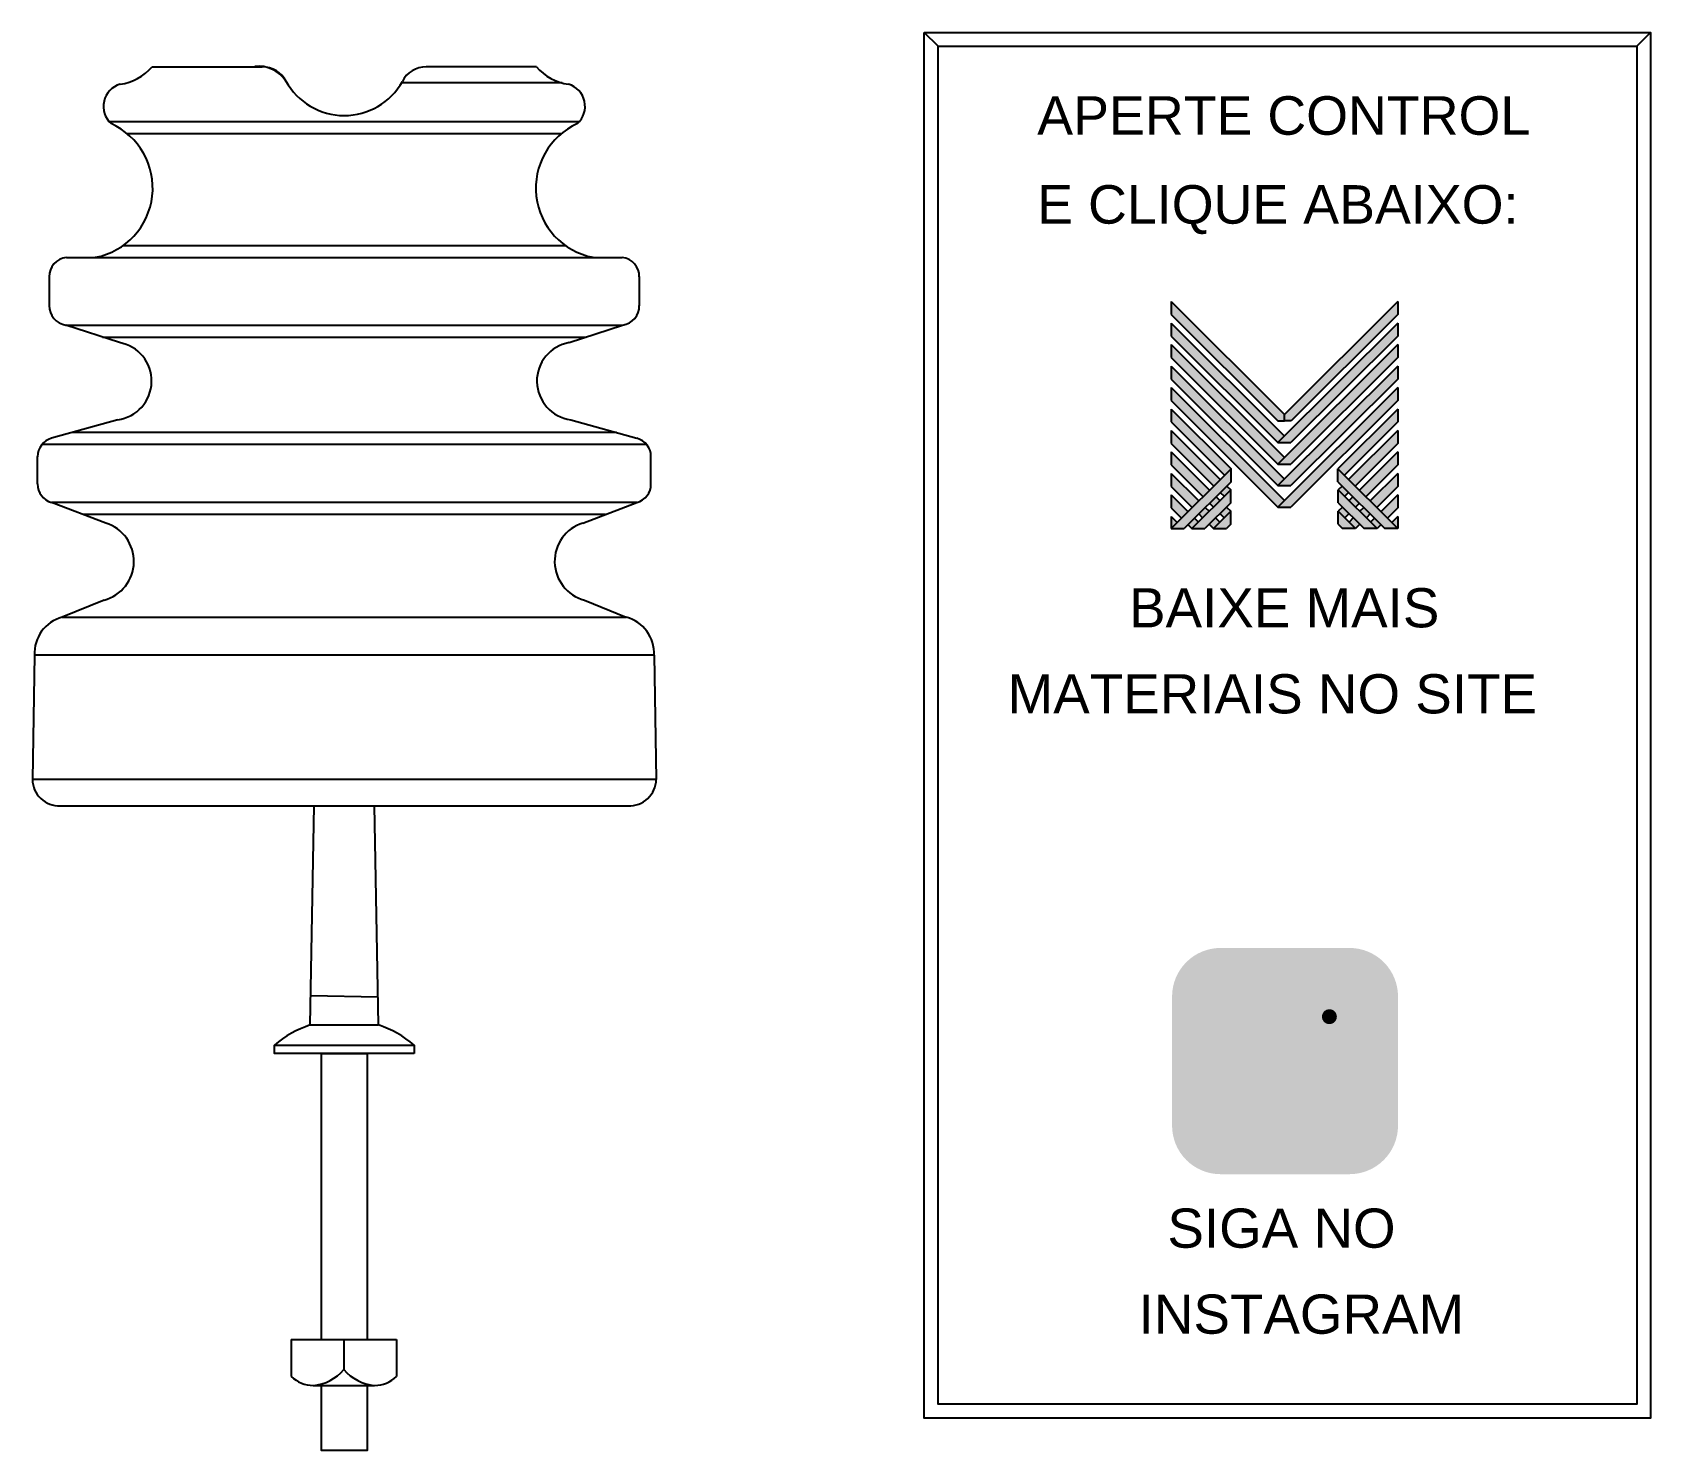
# Model space of a CAD drawing. Header units: millimetres. Extents: x 71 to 404, y -1 to 291.
import ezdxf

# ---------------------------------------------------------------- set-up
doc = ezdxf.new("R2010")
doc.units = ezdxf.units.MM
for name, color, linetype in [('BUCHA DE PASSAGEM', 20, 'Continuous'), ('ISOLADOR DE PINO', 20, 'Continuous'), ('logo01', 10, 'Continuous'), ('logo02', 250, 'Continuous')]:
    doc.layers.add(name, color=color, linetype=linetype)
doc.styles.get("Standard").update_dxf_attribs({"font": 'arial.ttf'})

# ---------------------------------------------------------------- blocks, each defined once
blk = doc.blocks.new('MESH')
at = {"layer": 'logo01'}
h = blk.add_hatch(color=256, dxfattribs=at)
h.dxf.hatch_style = 1
h.paths.add_polyline_path([(30046, 14087), (30046, 13835), (32119, 11769), (32248, 11769), (32248, 11893)])
h.paths.add_polyline_path([(30046, 13670), (30046, 13418), (32121, 11349), (32248, 11475)])
h.paths.add_polyline_path([(30046, 13253), (30046, 13001), (32121, 10932), (32248, 11058)])
h.paths.add_polyline_path([(30046, 12835), (30046, 12583), (32121, 10515), (32248, 10641)])
h.paths.add_polyline_path([(30046, 12418), (30046, 12166), (32121, 10097), (32248, 10223)])
h.paths.add_polyline_path([(30046, 12001), (30046, 11749), (31084, 10714), (31211, 10840)])
h.paths.add_polyline_path([(30046, 11583), (30046, 11331), (30875, 10505), (31001, 10631)])
h.paths.add_polyline_path([(30046, 11166), (30046, 10914), (30666, 10296), (30792, 10422)])
h.paths.add_polyline_path([(30046, 10749), (30046, 10497), (30456, 10088), (30583, 10214)])
h.paths.add_polyline_path([(30046, 10331), (30046, 10079), (30247, 9879), (30373, 10005)])
h.paths.add_polyline_path([(30164, 9796), (30046, 9914), (30046, 9679)])
h.paths.add_polyline_path([(30574, 9805), (30500, 9879), (30373, 9753), (30448, 9679)])
h.paths.add_polyline_path([(30784, 10013), (30709, 10088), (30583, 9962), (30657, 9887)])
h.paths.add_polyline_path([(30993, 9805), (30910, 9887), (30784, 9761), (30867, 9679)])
h.paths.add_polyline_path([(30993, 10222), (30918, 10296), (30792, 10170), (30867, 10096)])
h.paths.add_polyline_path([(31119, 10096), (30993, 9970), (31076, 9887), (31202, 10013)])
h.paths.add_polyline_path([(31202, 10431), (31128, 10505), (31001, 10379), (31076, 10305)], flags=17)
h.paths.add_polyline_path([(33284, 10840), (33284, 10588), (34196, 9679), (34449, 9679)])
h.paths.add_polyline_path([(33293, 10431), (33293, 10179), (33794, 9679), (34047, 9679)])
h.paths.add_polyline_path([(33293, 10013), (33293, 9761), (33376, 9679), (33628, 9679)], flags=17)
at = {"layer": 'logo02'}
h = blk.add_hatch(color=256, dxfattribs=at)
h.dxf.hatch_style = 1
h.paths.add_polyline_path([(34449, 13835), (34449, 14087), (32248, 11893), (32248, 11769), (32376, 11769)])
h.paths.add_polyline_path([(34449, 13418), (34449, 13670), (32121, 11349), (32374, 11349)])
h.paths.add_polyline_path([(34449, 13001), (34449, 13253), (32121, 10932), (32374, 10932)])
h.paths.add_polyline_path([(34449, 12583), (34449, 12835), (32121, 10515), (32374, 10515)])
h.paths.add_polyline_path([(34449, 12166), (34449, 12418), (32121, 10097), (32374, 10097)])
h.paths.add_polyline_path([(34449, 11749), (34449, 12001), (33284, 10840), (33411, 10714)], flags=17)
h.paths.add_polyline_path([(34449, 11331), (34449, 11583), (33494, 10631), (33620, 10505)], flags=17)
h.paths.add_polyline_path([(34449, 10914), (34449, 11166), (33703, 10422), (33829, 10296)], flags=17)
h.paths.add_polyline_path([(34449, 10497), (34449, 10749), (33912, 10214), (34039, 10088)])
h.paths.add_polyline_path([(34449, 10331), (34122, 10005), (34248, 9879), (34449, 10079)])
h.paths.add_polyline_path([(33577, 10296), (33502, 10222), (33628, 10096), (33703, 10170)])
h.paths.add_polyline_path([(33367, 10505), (33293, 10431), (33419, 10305), (33494, 10379)], flags=17)
h.paths.add_polyline_path([(33376, 10096), (33293, 10013), (33419, 9887), (33502, 9970)])
h.paths.add_polyline_path([(33786, 10088), (33711, 10013), (33838, 9887), (33912, 9962)])
h.paths.add_polyline_path([(33585, 9887), (33502, 9805), (33628, 9679), (33711, 9761)])
h.paths.add_polyline_path([(33995, 9879), (33921, 9805), (34047, 9679), (34122, 9753)])
h.paths.add_polyline_path([(34449, 9914), (34331, 9796), (34449, 9679)])
h.paths.add_polyline_path([(31202, 10013), (30867, 9679), (31119, 9679), (31202, 9761)], flags=17)
h.paths.add_polyline_path([(31202, 10179), (31202, 10431), (30448, 9679), (30701, 9679)])
h.paths.add_polyline_path([(31211, 10588), (31211, 10840), (30046, 9679), (30299, 9679)])
at = {"layer": 'logo01'}
for p, q in [((30046, 14087), (30046, 13835)), ((30046, 14087), (32248, 11893)), ((30046, 13835), (32119, 11769)), ((30046, 13670), (30046, 13418)), ((30046, 13670), (32248, 11475)), ((30046, 13418), (32121, 11349)), ((30046, 13253), (30046, 13001)), ((30046, 13253), (32248, 11058)), ((30046, 13001), (32121, 10932)), ((30046, 12835), (30046, 12583)), ((30046, 12835), (32248, 10641)), ((30046, 12583), (32121, 10515)), ((30046, 12418), (30046, 12166)), ((30046, 12418), (32248, 10223)), ((30046, 12166), (32121, 10097)), ((30046, 12001), (30046, 11749)), ((30046, 12001), (31211, 10840)), ((30046, 11749), (31084, 10714)), ((32119, 11769), (32248, 11769)), ((30046, 11583), (30046, 11331)), ((30046, 11583), (31001, 10631)), ((30046, 11331), (30875, 10505)), ((30046, 11166), (30046, 10914)), ((30046, 11166), (30792, 10422)), ((30046, 10914), (30666, 10296)), ((30046, 10749), (30046, 10497)), ((30046, 10749), (30583, 10214)), ((33284, 10840), (34449, 9679)), ((33284, 10588), (33284, 10840)), ((30046, 10497), (30456, 10088)), ((31001, 10379), (31076, 10305)), ((31128, 10505), (31202, 10431)), ((33284, 10588), (34196, 9679)), ((33293, 10431), (34047, 9679)), ((33293, 10179), (33293, 10431)), ((30046, 10331), (30046, 10079)), ((30046, 10331), (30373, 10005)), ((30046, 10079), (30247, 9879)), ((30709, 10088), (30784, 10013)), ((30792, 10170), (30867, 10096)), ((30918, 10296), (30993, 10222)), ((31119, 10096), (31202, 10013)), ((33293, 10179), (33794, 9679)), ((30046, 9914), (30046, 9679)), ((30046, 9914), (30164, 9796)), ((30373, 9753), (30448, 9679)), ((30500, 9879), (30574, 9805)), ((30583, 9962), (30657, 9887)), ((30784, 9761), (30867, 9679)), ((30910, 9887), (30993, 9805)), ((30993, 9970), (31076, 9887)), ((33293, 10013), (33628, 9679)), ((33293, 9761), (33293, 10013)), ((33293, 9761), (33376, 9679)), ((33628, 9679), (33376, 9679)), ((34047, 9679), (33794, 9679)), ((34449, 9679), (34196, 9679))]:
    blk.add_line(p, q, dxfattribs=at)
at = {"layer": 'logo02'}
for p, q in [((34449, 14087), (32248, 11893)), ((34449, 13835), (32376, 11769)), ((34449, 14087), (34449, 13835)), ((34449, 13670), (32121, 11349)), ((34449, 13670), (34449, 13418)), ((34449, 13253), (32121, 10932)), ((34449, 13418), (32374, 11349)), ((34449, 13253), (34449, 13001)), ((34449, 13001), (32374, 10932)), ((34449, 12835), (32121, 10515)), ((34449, 12583), (32374, 10515)), ((34449, 12835), (34449, 12583)), ((34449, 12418), (32121, 10097)), ((34449, 12418), (34449, 12166)), ((34449, 12166), (32374, 10097)), ((34449, 12001), (33284, 10840)), ((34449, 12001), (34449, 11749)), ((32248, 11769), (32248, 11893)), ((32376, 11769), (32248, 11769)), ((34449, 11749), (33411, 10714)), ((32121, 11349), (32374, 11349)), ((34449, 11583), (33494, 10631)), ((34449, 11331), (33620, 10505)), ((34449, 11583), (34449, 11331)), ((34449, 11166), (33703, 10422)), ((34449, 11166), (34449, 10914)), ((31211, 10840), (30046, 9679)), ((31211, 10588), (31211, 10840)), ((32121, 10932), (32374, 10932)), ((34449, 10914), (33829, 10296)), ((34449, 10749), (33912, 10214)), ((34449, 10749), (34449, 10497)), ((31211, 10588), (30299, 9679)), ((31202, 10431), (30448, 9679)), ((31202, 10179), (31202, 10431)), ((32121, 10515), (32374, 10515)), ((33367, 10505), (33293, 10431)), ((33494, 10379), (33419, 10305)), ((34449, 10497), (34039, 10088)), ((31202, 10179), (30701, 9679)), ((32121, 10097), (32374, 10097)), ((33376, 10096), (33293, 10013)), ((33577, 10296), (33502, 10222)), ((33703, 10170), (33628, 10096)), ((33786, 10088), (33711, 10013)), ((34449, 10331), (34122, 10005)), ((34449, 10079), (34248, 9879)), ((34449, 10331), (34449, 10079)), ((31202, 10013), (30867, 9679)), ((31202, 9761), (31119, 9679)), ((31202, 9761), (31202, 10013)), ((33502, 9970), (33419, 9887)), ((33585, 9887), (33502, 9805)), ((33711, 9761), (33628, 9679)), ((33912, 9962), (33838, 9887)), ((33995, 9879), (33921, 9805)), ((34122, 9753), (34047, 9679)), ((34449, 9914), (34331, 9796)), ((34449, 9914), (34449, 9679)), ((30046, 9679), (30299, 9679)), ((30448, 9679), (30701, 9679)), ((30867, 9679), (31119, 9679))]:
    blk.add_line(p, q, dxfattribs=at)

msp = doc.modelspace()

# ---------------------------------------------------------------- hatches: boundary and pattern name
at = {"layer": 'BUCHA DE PASSAGEM'}
h = msp.add_hatch(color=18, dxfattribs=at)
h.dxf.hatch_style = 1
h.paths.add_polyline_path([(342.31, 102.24), (315.79, 102.24, 0.414214), (305.81, 92.25), (305.81, 65.68, 0.414214), (315.79, 55.7), (342.31, 55.7, 0.414214), (352.29, 65.68), (352.29, 92.25, 0.414214)])
h.paths.add_polyline_path([(322.6, 95.77), (335.5, 95.77, -0.414214), (345.82, 85.44), (345.82, 72.49, -0.414214), (335.5, 62.17), (322.6, 62.17, -0.414214), (312.27, 72.49), (312.27, 85.44, -0.414214)], flags=16)
h.paths.add_polyline_path([(322.6, 92.7), (335.5, 92.7, -0.414214), (342.75, 85.44), (342.75, 72.49, -0.414214), (335.5, 65.24), (322.6, 65.24, -0.414214), (315.34, 72.49), (315.34, 85.44, -0.414214)], flags=0)
h.paths.add_polyline_path([(336.95, 78.97, -1), (321.15, 78.97, -1)], flags=0)
h.paths.add_polyline_path([(333.88, 78.97, -1), (324.21, 78.97, -1)], flags=0)
h.paths.add_polyline_path([(339.71, 88.1, -1), (336.64, 88.1, -1)], flags=0)
h.paths.add_polyline_path([(335.5, 92.7), (322.6, 92.7, 0.414214), (315.34, 85.44), (315.34, 72.49, 0.414214), (322.6, 65.24), (335.5, 65.24, 0.414214), (342.75, 72.49), (342.75, 85.44, 0.414214)], flags=0)
h.paths.add_polyline_path([(324.21, 78.97, 1), (333.88, 78.97, 1)], flags=0)
h = msp.add_hatch(color=0, dxfattribs=at)
h.dxf.hatch_style = 1
h.paths.add_polyline_path([(322.6, 95.77, 0.414214), (312.27, 85.44), (312.27, 72.49, 0.414214), (322.6, 62.17), (335.5, 62.17, 0.414214), (345.82, 72.49), (345.82, 85.44, 0.414214), (335.5, 95.77)])
h.paths.add_polyline_path([(339.71, 88.1, -1), (336.64, 88.1, -1)], flags=16)
h.paths.add_polyline_path([(336.95, 78.97, -1), (321.15, 78.97, -1)], flags=16)
h.paths.add_polyline_path([(333.88, 78.97, -1), (324.21, 78.97, -1)], flags=0)
h = msp.add_hatch(color=18, dxfattribs=at)
h.dxf.hatch_style = 1
h.paths.add_polyline_path([(335.5, 92.7), (322.6, 92.7, 0.414214), (315.34, 85.44), (315.34, 72.49, 0.414214), (322.6, 65.24), (335.5, 65.24, 0.414214), (342.75, 72.49), (342.75, 85.44, 0.414214)])
h.paths.add_polyline_path([(336.95, 78.97, -1), (321.15, 78.97, -1)], flags=16)
h.paths.add_polyline_path([(333.88, 78.97, -1), (324.21, 78.97, -1)], flags=0)
h.paths.add_polyline_path([(336.64, 88.1, -1), (339.71, 88.1, -1)], flags=16)
h.paths.add_polyline_path([(333.88, 78.97, 1), (324.21, 78.97, 1)], flags=0)
h = msp.add_hatch(color=0, dxfattribs=at)
h.dxf.hatch_style = 1
h.paths.add_polyline_path([(321.15, 78.97, 1), (336.95, 78.97, 1)])
h.paths.add_polyline_path([(333.88, 78.97, -1), (324.21, 78.97, -1)], flags=16)
h = msp.add_hatch(color=0, dxfattribs=at)
h.dxf.hatch_style = 1
h.paths.add_polyline_path([(339.71, 88.1, 1), (336.64, 88.1, 1)])
h = msp.add_hatch(color=18, dxfattribs=at)
h.dxf.hatch_style = 1
h.paths.add_polyline_path([(324.21, 78.97, 1), (333.88, 78.97, 1)])

# ---------------------------------------------------------------- linework, layer by layer
for p, q in [((257.68, 287.74), (254.82, 290.6)), ((401.4, 287.74), (404.26, 290.6))]:
    msp.add_line(p, q, dxfattribs=at)
for points in [[(254.82, 290.6), (404.26, 290.6), (404.26, 5.54), (254.82, 5.54)], [(257.68, 287.74), (401.4, 287.74), (401.4, 8.4), (257.68, 8.4)]]:
    msp.add_lwpolyline(points, close=True, dxfattribs=at)
at = {"layer": 'ISOLADOR DE PINO'}
for p, q in [((96, 283.49), (118.66, 283.49)), ((175.05, 283.49), (152.38, 283.49)), ((180.38, 280.18), (147.48, 280.18)), ((183.87, 272.21), (87.17, 272.21)), ((180.17, 269.75), (90.87, 269.75)), ((90, 246.73), (181.05, 246.73)), ((78.35, 244.27), (192.69, 244.27)), ((74.83, 240.34), (74.83, 234.35)), ((196.21, 240.34), (196.21, 234.35)), ((78.27, 230.38), (192.78, 230.38)), ((89.26, 226.77), (78.27, 230.38)), ((181.79, 226.77), (192.78, 230.38)), ((85.77, 227.92), (185.28, 227.92)), ((88.92, 210.91), (75.32, 207.08)), ((182.13, 210.91), (195.72, 207.08)), ((191.54, 208.26), (79.5, 208.26)), ((72.43, 197.69), (72.43, 203.37)), ((197.75, 205.8), (73.3, 205.8)), ((198.62, 197.69), (198.62, 203.37)), ((195.72, 193.89), (75.32, 193.89)), ((86.45, 189.64), (75.32, 193.89)), ((184.59, 189.64), (195.72, 193.89)), ((189.27, 191.43), (81.78, 191.43)), ((86.12, 173.78), (77.52, 170.29)), ((184.93, 173.78), (193.52, 170.29)), ((77.52, 170.29), (193.52, 170.29)), ((71.78, 162.44), (71.36, 136.89)), ((199.26, 162.44), (71.78, 162.44)), ((199.26, 162.44), (199.68, 136.89)), ((199.68, 136.89), (71.36, 136.89)), ((77.1, 131.5), (194.18, 131.49)), ((128.52, 86.4), (129.35, 131.5)), ((142.57, 86.4), (141.73, 131.5)), ((128.63, 92.46), (142.46, 92.18)), ((128.52, 86.4), (142.57, 86.4)), ((124.62, 21.67), (146.28, 21.67)), ((124.62, 21.67), (124.62, 14.08)), ((135.45, 21.67), (135.45, 15.51)), ((146.28, 21.67), (146.28, 14.08)), ((129.13, 12.25), (141.77, 12.25))]:
    msp.add_line(p, q, dxfattribs=at)
msp.add_lwpolyline([(149.88, 80.52), (121.16, 80.52), (121.16, 82.26), (149.88, 82.26)], close=True, dxfattribs=at)
for points in [[(130.83, 21.67), (130.83, 80.52), (140.21, 80.52), (140.21, 21.67)], [(140.21, 12.25), (140.21, -1.17), (130.83, -1.17), (130.83, 12.25)]]:
    msp.add_lwpolyline(points, dxfattribs=at)
for centre, radius, start, end in [((87.89, 290.6), 10.78, 278.0765, 318.7762), ((117.82, 276.78), 6.86, 33.7081, 95.9942), ((118.75, 278.12), 5.38, 26.3904, 90.9038), ((152.3, 278.12), 5.38, 89.0962, 153.6096), ((183.15, 290.6), 10.78, 221.2238, 261.9235), ((90.73, 275.36), 4.75, 106.1872, 228.2464), ((135.52, 287.19), 13.7, 208.8273, 330.8111), ((180.31, 275.36), 4.75, 311.7536, 73.8128), ((81.59, 258.58), 14.53, 280.9981, 65.6955), ((189.46, 258.58), 14.53, 114.3045, 259.0019), ((78.69, 240.42), 3.86, 95.0913, 182.1883), ((192.35, 240.42), 3.86, 357.8117, 84.9087), ((78.8, 234.31), 3.97, 178.4355, 262.2428), ((192.24, 234.31), 3.97, 277.7572, 1.5645), ((87.88, 218.87), 8.02, 277.4665, 80.0941), ((183.17, 218.87), 8.02, 99.9059, 262.5335), ((76.26, 203.37), 3.83, 104.1284, 181.2577), ((194.78, 203.37), 3.83, 358.7423, 75.8716), ((76.26, 197.61), 3.83, 178.7423, 255.8716), ((194.78, 197.61), 3.83, 284.1284, 1.2577), ((83.99, 181.76), 8.26, 284.9375, 72.6231), ((187.06, 181.76), 8.26, 107.3769, 255.0625), ((79.52, 162.81), 7.74, 104.9338, 182.7463), ((191.53, 162.81), 7.74, 357.2537, 75.0662), ((76.87, 137), 5.51, 181.1198, 272.3919), ((194.18, 137), 5.51, 267.6081, 358.8802), ((135.76, 64.92), 22.67, 108.6276, 130.0945), ((135.64, 65.62), 21.9, 49.4286, 71.5583), ((129.13, 18.7), 6.46, 225.7079, 270), ((128.3, 21.61), 9.4, 275.0627, 319.5233), ((142.6, 21.61), 9.4, 220.4767, 264.9373), ((141.77, 18.7), 6.46, 270, 314.2921)]:
    msp.add_arc(centre, radius, start, end, dxfattribs=at)

# ---------------------------------------------------------------- block references
at = {"xscale": 0.01058764350581034, "yscale": 0.01058764350581034, "zscale": 0.01058764350581034}
msp.add_blockref('MESH', (-12.49, 86.05), dxfattribs=at)

# ---------------------------------------------------------------- texts
at = {"layer": 'BUCHA DE PASSAGEM'}
for s, height, p in [('APERTE CONTROL', 7.9209, (278.07, 269.53)), ('E CLIQUE ABAIXO:', 7.9209, (278.07, 251.24)), ('BAIXE MAIS', 8.063, (296.96, 168.19)), ('MATERIAIS NO SITE', 8.0635, (271.98, 150.49)), ('SIGA NO', 8.063, (304.85, 40.57)), ('INSTAGRAM', 8.063, (298.94, 22.88))]:
    msp.add_text(s, height=height, dxfattribs=at).set_placement(p)

doc.saveas('drawing.dxf')
